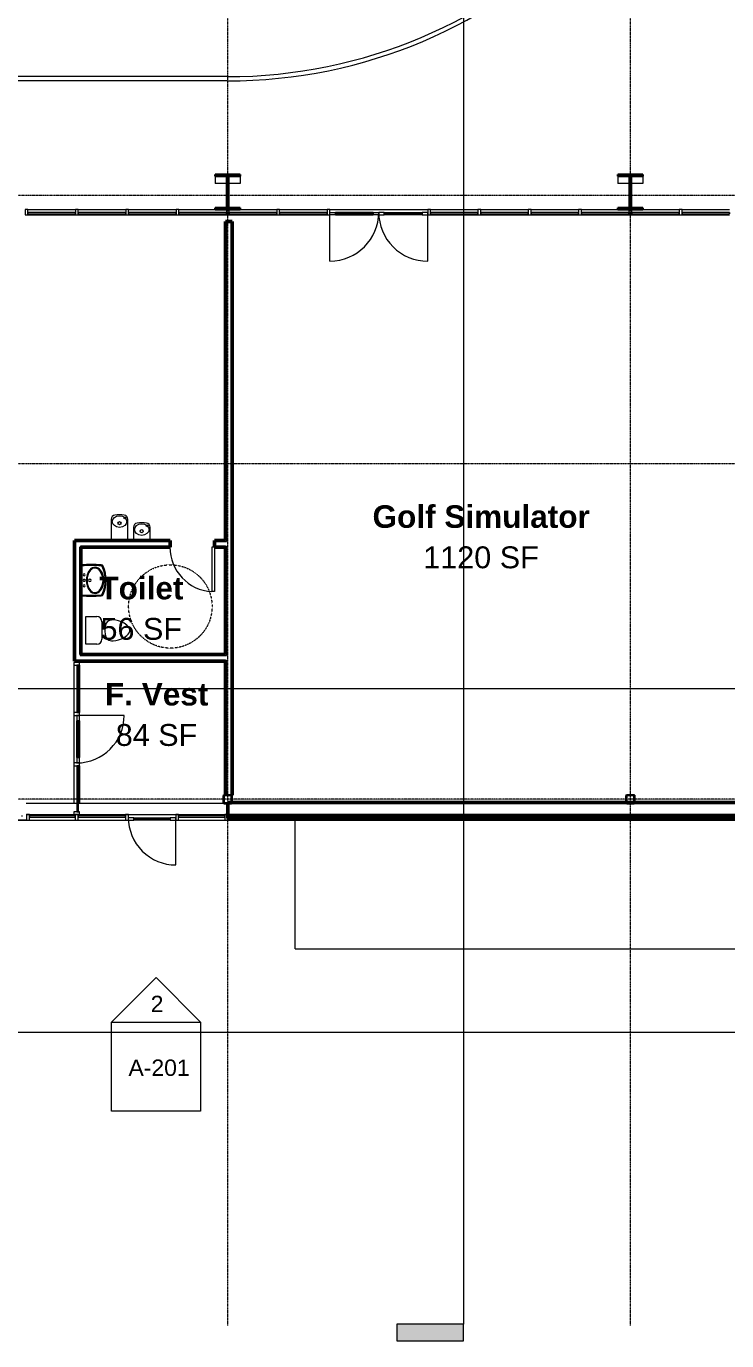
# Model space of a CAD drawing. Header units: inches. Extents: x 21806 to 26875, y -23174 to -20350.
# Drawn here: x 24099 to 24603, y -23174 to -22228 of the extents above; entities that cross this region are included whole.
import ezdxf

# ---------------------------------------------------------------- set-up
doc = ezdxf.new("R2010")
doc.units = ezdxf.units.IN
doc.header["$MEASUREMENT"] = 0
doc.linetypes.add('Grid Line 1_2_', pattern=[0.875, 0.5, -0.125, 0.125, -0.125])
doc.linetypes.add('Hidden 1_8_', pattern=[0.1875, 0.125, -0.0625])
for name, color, linetype, lineweight in [('A-DETL-HDLN', 90, 'Hidden 1_8_', 9), ('A-DOOR', 31, 'Continuous', 13), ('A-FLOR-HRAL', 11, 'Continuous', 9), ('A-GLAZ-CURT', 52, 'Continuous', 9), ('A-GLAZ-CWMG', 51, 'Continuous', 9), ('A-WALL', 113, 'Continuous', 13), ('A-WALL-PATT', 111, 'Continuous', 50), ('C-BLDG-PADS', 91, 'Continuous', 9), ('C-TOPO', 7, 'Continuous', 9), ('Conc', 7, 'Continuous', 9), ('G-ANNO-SYMB', 111, 'Continuous', 9), ('I-WALL', 2, 'Continuous', 13), ('L-SITE-WALL', 31, 'Continuous', 13), ('M-AREA-IDEN', 171, 'Continuous', 9), ('P-SANR-FIXT', 6, 'Continuous', 9), ('S-BEAM', 12, 'Continuous', 9), ('S-COLS', 52, 'Continuous', 9), ('S-GRID', 1, 'Continuous', 9)]:
    doc.layers.add(name, color=color, linetype=linetype, lineweight=lineweight)
doc.styles.add('Arial', font='arial.ttf', dxfattribs={"height": 11.802395})
doc.styles.add('Arial_2', font='arial.ttf', dxfattribs={"height": 15.736527})
doc.styles.add('Arial_B_1', font='arialbd.ttf', dxfattribs={"height": 16.236099})
pattern_1 = [(45, (0, 0), (-12.671354, 12.671354), []), (45, (0, 19.2), (-12.671354, 12.671354), [])]
pattern_2 = [(0, (0, 0), (40.96, 10.24), [1.69, -29.03, 1.69, -29.03, -163.84]), (0, (0, 0), (40.96, 10.24), [-61.44, 1.69, -59.75, 1.69, -29.03, -71.68]), (0, (0, 0), (40.96, 10.24), [-153.6, 1.69, -18.79, 1.69, -49.51]), (120, (15.36, 5.12), (-29.3481, 30.3524005), [1.69, -29.03, 1.69, -29.03, -163.84]), (120, (15.36, 5.12), (-29.3481, 30.3524005), [-61.44, 1.69, -59.75, 1.69, -29.03, -71.68]), (120, (15.36, 5.12), (-29.3481, 30.3524005), [-153.6, 1.69, -18.79, 1.69, -49.51]), (240, (20.48, 25.6), (-11.6119, -40.5924005), [1.69, -29.03, 1.69, -29.03, -163.84]), (240, (20.48, 25.6), (-11.6119, -40.5924005), [-61.44, 1.69, -59.75, 1.69, -29.03, -71.68]), (240, (20.48, 25.6), (-11.6119, -40.5924005), [-153.6, 1.69, -18.79, 1.69, -49.51])]
pattern_3 = [(0, (0, 0), (0, 16), []), (90, (0, 0), (-16, 1e-15), [])]

# ---------------------------------------------------------------- blocks, each defined once
blk = doc.blocks.new('HSS-Hollow Structural Section-Column - HSS6X6X1_4-V4-First Floor Plan')
at = {"layer": 'S-COLS', "lineweight": 30}
for p, q in [((-3, 2.534), (-3, -2.534)), ((-2.767, -2.534), (-2.767, 2.534)), ((2.534, 3), (-2.534, 3)), ((-2.534, 2.767), (2.534, 2.767)), ((2.767, 2.534), (2.767, -2.534)), ((3, -2.534), (3, 2.534)), ((2.534, -2.767), (-2.534, -2.767)), ((-2.534, -3), (2.534, -3))]:
    blk.add_line(p, q, dxfattribs=at)
for centre, radius, start, end in [((-2.534, 2.534), 0.466, 90, 180), ((-2.534, 2.534), 0.233, 90, 180), ((2.534, 2.534), 0.466, 360, 90), ((2.534, 2.534), 0.233, 0, 90), ((-2.534, -2.534), 0.466, 180, 270), ((-2.534, -2.534), 0.233, 180, 270), ((2.534, -2.534), 0.233, 270, 360), ((2.534, -2.534), 0.466, 270, 360)]:
    blk.add_arc(centre, radius, start, end, dxfattribs=at)
blk = doc.blocks.new('Girt_C - 8_D-948186-First Floor Plan')
at = {"layer": 'S-BEAM'}
for p, q in [((24135.45, -22787.3), (24099.02, -22787.3)), ((24136.45, -22787.3), (24135.45, -22787.3)), ((24241.36, -22787.3), (24136.45, -22787.3)), ((24099.02, -22795.3), (24133.2, -22795.3)), ((24137.2, -22795.3), (24244.02, -22795.3))]:
    blk.add_line(p, q, dxfattribs=at)
blk = doc.blocks.new('System Panel - Glazed-809284-First Floor Plan')
at = {"layer": 'A-GLAZ-CURT', "lineweight": 13}
for p, q in [((17.09375, 1.25), (-17.09375, 1.25)), ((-17.09375, 1.25), (-17.09375, 0.25)), ((-17.09375, 0.25), (17.09375, 0.25)), ((17.09375, 0.25), (17.09375, 1.25))]:
    blk.add_line(p, q, dxfattribs=at)
at = {"layer": 'A-GLAZ-CURT'}
for p, q in [((-17.09375, 0.25), (-17.09375, 1.25)), ((17.09375, 1.25), (-17.09375, 1.25)), ((-17.09375, 0.25), (17.09375, 0.25)), ((17.09375, 1.25), (17.09375, 0.25))]:
    blk.add_line(p, q, dxfattribs=at)
blk = doc.blocks.new('Door_Single_Storefront - one-809285-First Floor Plan')
at = {"layer": 'A-DOOR'}
for p, q in [((-17.59375, 35.1875), (-17.59375, 0)), ((-13.59375, 2), (-17.59375, 2)), ((-17.59375, 0.25), (-13.59375, 0.25)), ((-13.59375, 0.25), (-13.59375, 2)), ((-13.59375, 2), (13.59375, 2)), ((13.59375, 1.5), (-13.59375, 1.5)), ((-13.59375, 1.5), (-13.59375, 0.75)), ((-13.59375, 0.75), (13.59375, 0.75)), ((13.59375, 0.25), (-13.59375, 0.25)), ((17.59375, 2), (13.59375, 2)), ((13.59375, 2), (13.59375, 0.25)), ((13.59375, 0.75), (13.59375, 1.5)), ((13.59375, 0.25), (17.59375, 0.25)), ((17.59375, 0.25), (17.59375, 2))]:
    blk.add_line(p, q, dxfattribs=at)
blk.add_arc((-17.59375, 0), 35.1875, 360, 90, dxfattribs=at)
blk = doc.blocks.new('Door_Single_Storefront - one-809286-First Floor Plan')
at = {"layer": 'A-DOOR'}
for p, q in [((-17.59375, -35.1875), (-17.59375, 0)), ((-17.59375, -0.25), (-13.59375, -0.25)), ((-13.59375, -2), (-17.59375, -2)), ((-13.59375, -0.25), (-13.59375, -2)), ((13.59375, -0.25), (-13.59375, -0.25)), ((-13.59375, -1.5), (-13.59375, -0.75)), ((-13.59375, -0.75), (13.59375, -0.75)), ((13.59375, -1.5), (-13.59375, -1.5)), ((-13.59375, -2), (13.59375, -2)), ((13.59375, -2), (13.59375, -0.25)), ((13.59375, -0.25), (17.59375, -0.25)), ((13.59375, -0.75), (13.59375, -1.5)), ((17.59375, -2), (13.59375, -2)), ((17.59375, -0.25), (17.59375, -2))]:
    blk.add_line(p, q, dxfattribs=at)
blk.add_arc((-17.59375, 0), 35.1875, 270, 0, dxfattribs=at)
blk = doc.blocks.new('Rectangular Mullion - Rectangular Mullion 1-769167-First Floor Plan')
at = {"layer": 'A-GLAZ-CWMG'}
for p, q in [((24498.2, -22360.05), (24524.39, -22360.05)), ((24498.2, -22364.05), (24532.39, -22364.05))]:
    blk.add_line(p, q, dxfattribs=at)
blk = doc.blocks.new('Rectangular Mullion - Rectangular Mullion 1-V16-First Floor Plan')
at = {"layer": 'A-GLAZ-CWMG'}
for p, q in [((24462.02, -22360.05), (24496.2, -22360.05)), ((24462.02, -22364.05), (24496.2, -22364.05))]:
    blk.add_line(p, q, dxfattribs=at)
blk = doc.blocks.new('Rectangular Mullion - Rectangular Mullion 1-769168-First Floor Plan')
at = {"layer": 'A-GLAZ-CWMG'}
blk.add_line((24352.45, -22360.05), (24387.64, -22360.05), dxfattribs=at)
blk = doc.blocks.new('Rectangular Mullion - Rectangular Mullion 1-769169-First Floor Plan')
at = {"layer": 'A-GLAZ-CWMG'}
blk.add_line((24317.27, -22360.05), (24352.45, -22360.05), dxfattribs=at)
blk = doc.blocks.new('Rectangular Mullion - Rectangular Mullion 1-V17-First Floor Plan')
at = {"layer": 'A-GLAZ-CWMG'}
for p, q in [((24252.89, -22360.05), (24279.08, -22360.05)), ((24244.89, -22364.05), (24279.08, -22364.05))]:
    blk.add_line(p, q, dxfattribs=at)
blk = doc.blocks.new('Rectangular Mullion - Rectangular Mullion 1-809282-First Floor Plan')
at = {"layer": 'A-GLAZ-CWMG', "lineweight": 20}
for p, q in [((-1, 2), (1, 2)), ((-1, -2), (-1, 2)), ((1, 2), (1, -2)), ((1, -2), (-1, -2))]:
    blk.add_line(p, q, dxfattribs=at)
blk = doc.blocks.new('Single-Flush - 32_ x 84_-460923-First Floor Plan')
at = {"layer": 'A-DOOR', "lineweight": 20}
for p, q in [((14, -2.37), (14, -34.38)), ((16, -2.37), (14, -2.37)), ((16, -2.37), (16, -34.38)), ((16, -34.38), (14, -34.38))]:
    blk.add_line(p, q, dxfattribs=at)
at = {"layer": 'A-DOOR', "lineweight": 9}
blk.add_arc((16, -2.37), 32.07, 180, 266.42413, dxfattribs=at)
blk = doc.blocks.new('Toilet-Domestic-3D - Toilet-Domestic-3D-461878-First Floor Plan')
at = {"layer": 'P-SANR-FIXT'}
for p, q in [((-9.98, 19.48), (9.98, 19.48)), ((-9.98, 11.75), (-9.98, 19.48)), ((9.98, 19.48), (9.98, 11.75)), ((-7.41, 1), (-7.5, 0)), ((-7.5, 0), (-7.33, -1.99)), ((-7.24, 2), (-7.41, 1)), ((-6.97, 3), (-7.24, 2)), ((-6.4, 4), (-6.97, 3)), ((-5.21, 5), (-6.4, 4)), ((6.25, 8.02), (-6.25, 8.02)), ((-4.86, 8.02), (-5.21, 5)), ((-3.84, 5.5), (-5.21, 5)), ((-1, 6), (-3.84, 5.5)), ((1, 6), (-1, 6)), ((3.84, 5.5), (1, 6)), ((5.21, 5), (3.84, 5.5)), ((4.86, 8.02), (5.21, 5)), ((6.4, 4), (5.21, 5)), ((6.97, 3), (6.4, 4)), ((7.24, 2), (6.97, 3)), ((7.41, 1), (7.24, 2)), ((7.33, -1.99), (7.5, 0)), ((7.5, 0), (7.41, 1)), ((-7.33, -1.99), (-6.79, -4)), ((-6.79, -4), (-6.06, -6)), ((-6.06, -6), (-5.13, -8)), ((-5.13, -8), (-3.74, -10)), ((3.74, -10), (5.13, -8)), ((5.13, -8), (6.06, -6)), ((6.06, -6), (6.79, -4)), ((6.79, -4), (7.33, -1.99)), ((-3.74, -10), (-2.74, -11)), ((-2.74, -11), (-1.87, -11.5)), ((-1.87, -11.5), (-0.5, -12)), ((-0.5, -12), (0.5, -12)), ((0.5, -12), (1.87, -11.5)), ((1.87, -11.5), (2.74, -11)), ((2.74, -11), (3.74, -10))]:
    blk.add_line(p, q, dxfattribs=at)
for centre, start, end in [((-6.25, 11.75), 180, 270), ((6.25, 11.75), 270, 360)]:
    blk.add_arc(centre, 3.73, start, end, dxfattribs=at)
blk = doc.blocks.new('Sink-Bathroom-Kohler-Pinoir-2035-8 - Vitreous_China-0-White-465379-First Floor Plan')
at = {"layer": 'P-SANR-FIXT'}
for p, q in [((24138.82, -22615.75), (24138.33, -22615.75)), ((24138.33, -22616), (24138.83, -22616)), ((24138.85, -22616.41), (24138.33, -22616.41)), ((24138.68, -22626.87), (24138.66, -22616.41)), ((24138.85, -22616.42), (24138.85, -22626.87)), ((24138.66, -22637.32), (24138.68, -22626.87)), ((24138.85, -22626.87), (24138.85, -22637.31)), ((24138.33, -22637.32), (24138.85, -22637.32)), ((24138.83, -22637.73), (24138.33, -22637.73)), ((24138.33, -22637.98), (24138.82, -22637.98))]:
    blk.add_line(p, q, dxfattribs=at)
for centre, radius, start, end in [((24145.86, -22722.1), 106.58, 86.21998, 93.7835), ((24145.86, -22722.1), 106.33, 86.21461, 93.78805), ((24145.86, -22722.1), 105.91, 86.20455, 93.79545), ((24148.38, -22622.36), 4.9, 33.55144, 140.63664), ((24148.38, -22622.36), 4.26, 33.35585, 140.42253), ((24152.9, -22617.28), 0.862, 23.66977, 91.92173), ((24152.9, -22617.28), 1.53, 23.66977, 90.49426), ((24152.9, -22617.28), 1.28, 23.66977, 90.90352), ((24131.03, -22626.86), 24.74, 336.33023, 23.66977), ((24131.03, -22626.86), 25.15, 336.32735, 23.66977), ((24131.03, -22626.86), 25.41, 336.32584, 23.66977), ((24140.64, -22622.87), 0.69, 90, 270), ((24140.64, -22626.87), 0.69, 90, 270), ((24140.64, -22622.87), 0.69, 270, 90), ((24140.64, -22626.87), 0.69, 270, 90), ((24154.91, -22626.87), 12.82, 143.57252, 216.42748), ((24154.91, -22626.87), 12.18, 143.65076, 216.34924), ((24144.7, -22626.87), 0.934, 90, 270), ((24144.7, -22626.87), 0.934, 270, 90), ((24142.62, -22626.87), 11.57, 323.69309, 36.30691), ((24142.62, -22626.87), 12.2, 323.76827, 36.23173), ((24140.65, -22630.86), 0.692, 90, 270), ((24140.65, -22630.86), 0.692, 270, 90), ((24148.38, -22631.37), 4.9, 219.36336, 326.44856), ((24148.38, -22631.37), 4.26, 219.57747, 326.64415), ((24152.89, -22636.44), 0.875, 268.70728, 335.94466), ((24152.89, -22636.44), 1.29, 269.60353, 336.01235), ((24152.89, -22636.44), 1.54, 269.96548, 336.03955), ((24145.86, -22531.64), 106.58, 266.2165, 273.78169), ((24145.86, -22531.64), 106.33, 266.21195, 273.78649), ((24145.86, -22531.64), 105.91, 266.20455, 273.79545)]:
    blk.add_arc(centre, radius, start, end, dxfattribs=at)
blk = doc.blocks.new('Drinking_Fountain-Haws_Corporation-Wall_Mounted_1119 - 1119-477162-First Floor Plan')
at = {"layer": 'P-SANR-FIXT'}
for p, q in [((13.07, 19.5), (13.07, 4.7)), ((25.07, 4.7), (25.07, 19.5)), ((29.07, 13.75), (29.07, 4.7)), ((41.07, 4.7), (41.07, 13.75)), ((43.07, 4.7), (11.07, 4.7)), ((11.07, 4.7), (11.07, 4.2)), ((43.07, 4.2), (43.07, 4.7))]:
    blk.add_line(p, q, dxfattribs=at)
for centre, radius in [((22.94, 20.55), 0.625), ((19.07, 16.69), 1.13), ((35.07, 10.94), 1.13), ((38.94, 14.82), 0.625)]:
    blk.add_circle(centre, radius, dxfattribs=at)
for centre, radius, start, end in [((16.07, 19.5), 3, 97.57756, 180), ((19.07, -3.05), 25.75, 82.42244, 97.57756), ((22.07, 19.5), 3, 360, 82.42244), ((32.07, 13.75), 3, 97.57756, 180), ((35.07, -8.8), 25.75, 82.42244, 97.57756), ((38.07, 13.75), 3, 360, 82.42244)]:
    blk.add_arc(centre, radius, start, end, dxfattribs=at)
for centre, ratio in [((19.07, 17.82), 0.786373), ((35.07, 12.07), 0.786365)]:
    blk.add_ellipse(centre, major_axis=(-5.25, 0), ratio=ratio, dxfattribs=at)
blk = doc.blocks.new('HSS-Hollow Structural Section-Column - HSS6X6X1_4-V23-First Floor Plan')
at = {"layer": 'S-COLS'}
h = blk.add_hatch(dxfattribs=at)
h.set_pattern_fill('FP_15', color=256, style=0, pattern_type=2)
h.set_pattern_definition([(225, (24533.39, -22784.303), (12.6713535, -12.6713535), []), (225, (24533.39, -22803.503), (12.6713535, -12.6713535), [])])
h.paths.add_polyline_path([(2.53, 3), (-2.53, 3), (-2.86, 2.86), (-3, 2.53), (-3, -2.53), (-2.86, -2.86), (-2.53, -3), (2.53, -3), (2.86, -2.86), (3, -2.53), (3, 2.53), (2.86, 2.86)], flags=0)
h.paths.add_polyline_path([(-2.53, 2.77), (2.53, 2.77), (2.7, 2.7), (2.77, 2.53), (2.77, -2.53), (2.7, -2.7), (2.53, -2.77), (-2.53, -2.77), (-2.7, -2.7), (-2.77, -2.53), (-2.77, 2.53), (-2.7, 2.7)], flags=0)
at = {"layer": 'S-COLS', "lineweight": 30}
for p, q in [((-3, 2.53), (-3, -2.53)), ((-2.77, -2.53), (-2.77, 2.53)), ((2.53, 3), (-2.53, 3)), ((-2.53, 2.77), (2.53, 2.77)), ((2.77, 2.53), (2.77, -2.53)), ((3, -2.53), (3, 2.53)), ((2.53, -2.77), (-2.53, -2.77)), ((-2.53, -3), (2.53, -3))]:
    blk.add_line(p, q, dxfattribs=at)
for centre, radius, start, end in [((-2.53, 2.53), 0.466, 90, 180), ((-2.53, 2.53), 0.233, 90, 180), ((2.53, 2.53), 0.466, 360, 90), ((2.53, 2.53), 0.233, 0, 90), ((-2.53, -2.53), 0.466, 180, 270), ((-2.53, -2.53), 0.233, 180, 270), ((2.53, -2.53), 0.233, 270, 360), ((2.53, -2.53), 0.466, 270, 360)]:
    blk.add_arc(centre, radius, start, end, dxfattribs=at)
blk = doc.blocks.new('System Panel - Glazed-827441-First Floor Plan')
at = {"layer": 'A-GLAZ-CURT', "lineweight": 13}
for p, q in [((16.59375, -0.25), (-16.59375, -0.25)), ((-16.59375, -0.25), (-16.59375, -1.25)), ((-16.59375, -1.25), (16.59375, -1.25)), ((16.59375, -1.25), (16.59375, -0.25))]:
    blk.add_line(p, q, dxfattribs=at)
at = {"layer": 'A-GLAZ-CURT'}
for p, q in [((-16.59375, -1.25), (-16.59375, -0.25)), ((16.59375, -0.25), (-16.59375, -0.25)), ((-16.59375, -1.25), (16.59375, -1.25)), ((16.59375, -0.25), (16.59375, -1.25))]:
    blk.add_line(p, q, dxfattribs=at)
blk = doc.blocks.new('Door_Single_Storefront - one-827442-First Floor Plan')
at = {"layer": 'A-DOOR'}
for p, q in [((-17.09375, 34.1875), (-17.09375, 0)), ((-13.09375, 2), (-17.09375, 2)), ((-17.09375, 0.25), (-13.09375, 0.25)), ((-13.09375, 0.25), (-13.09375, 2)), ((-13.09375, 2), (13.09375, 2)), ((13.09375, 1.5), (-13.09375, 1.5)), ((-13.09375, 1.5), (-13.09375, 0.75)), ((-13.09375, 0.75), (13.09375, 0.75)), ((13.09375, 0.25), (-13.09375, 0.25)), ((17.09375, 2), (13.09375, 2)), ((13.09375, 2), (13.09375, 0.25)), ((13.09375, 0.75), (13.09375, 1.5)), ((13.09375, 0.25), (17.09375, 0.25))]:
    blk.add_line(p, q, dxfattribs=at)
blk.add_arc((-17.09375, 0), 34.1875, 360, 90, dxfattribs=at)
blk = doc.blocks.new('System Panel - Glazed-827433-First Floor Plan')
at = {"layer": 'A-GLAZ-CURT', "lineweight": 13}
for p, q in [((17.09375, -0.25), (-17.09375, -0.25)), ((-17.09375, -0.25), (-17.09375, -1.25)), ((-17.09375, -1.25), (17.09375, -1.25)), ((17.09375, -1.25), (17.09375, -0.25))]:
    blk.add_line(p, q, dxfattribs=at)
at = {"layer": 'A-GLAZ-CURT'}
for p, q in [((-17.09375, -1.25), (-17.09375, -0.25)), ((17.09375, -0.25), (-17.09375, -0.25)), ((-17.09375, -1.25), (17.09375, -1.25)), ((17.09375, -0.25), (17.09375, -1.25))]:
    blk.add_line(p, q, dxfattribs=at)
blk = doc.blocks.new('System Panel - Glazed-827443-First Floor Plan')
at = {"layer": 'A-GLAZ-CURT', "lineweight": 13}
for p, q in [((16.46875, -0.25), (-16.46875, -0.25)), ((-16.46875, -0.25), (-16.46875, -1.25)), ((-16.46875, -1.25), (16.46875, -1.25)), ((16.46875, -1.25), (16.46875, -0.25))]:
    blk.add_line(p, q, dxfattribs=at)
at = {"layer": 'A-GLAZ-CURT'}
for p, q in [((-16.46875, -1.25), (-16.46875, -0.25)), ((16.46875, -0.25), (-16.46875, -0.25)), ((-16.46875, -1.25), (16.46875, -1.25)), ((16.46875, -0.25), (16.46875, -1.25))]:
    blk.add_line(p, q, dxfattribs=at)
blk = doc.blocks.new('Rectangular Mullion - Rectangular Mullion 1-769199-First Floor Plan')
at = {"layer": 'A-GLAZ-CWMG'}
for p, q in [((24208.58, -22795.43), (24241.77, -22795.43)), ((24208.58, -22799.43), (24241.77, -22799.43))]:
    blk.add_line(p, q, dxfattribs=at)
blk = doc.blocks.new('Rectangular Mullion - Rectangular Mullion 1-V24-First Floor Plan')
at = {"layer": 'A-GLAZ-CWMG'}
blk.add_line((24172.39, -22795.43), (24206.58, -22795.43), dxfattribs=at)
blk = doc.blocks.new('Rectangular Mullion - Rectangular Mullion 1-V25-First Floor Plan')
at = {"layer": 'A-GLAZ-CWMG'}
for p, q in [((24137.2, -22795.43), (24170.39, -22795.43)), ((24136.2, -22799.43), (24170.39, -22799.43))]:
    blk.add_line(p, q, dxfattribs=at)
blk = doc.blocks.new('Rectangular Mullion - Rectangular Mullion 1-772412-First Floor Plan')
at = {"layer": 'A-GLAZ-CWMG'}
for p, q in [((24101.27, -22795.43), (24133.2, -22795.43)), ((24101.27, -22799.43), (24134.2, -22799.43))]:
    blk.add_line(p, q, dxfattribs=at)
blk = doc.blocks.new('Rectangular Mullion - Rectangular Mullion 1-827436-First Floor Plan')
at = {"layer": 'A-GLAZ-CWMG', "lineweight": 20}
for p, q in [((-2, 2), (0, 2)), ((-2, -2), (-2, 2)), ((0, 2), (0, -2)), ((0, -2), (-2, -2))]:
    blk.add_line(p, q, dxfattribs=at)
blk = doc.blocks.new('Rectangular Mullion - Rectangular Mullion 1-827439-First Floor Plan')
at = {"layer": 'A-GLAZ-CWMG', "lineweight": 20}
for p, q in [((0, 2), (-2, 2)), ((-2, 2), (-2, -2)), ((0, -2), (0, 2)), ((-2, -2), (0, -2))]:
    blk.add_line(p, q, dxfattribs=at)
blk = doc.blocks.new('Rectangular Mullion - Rectangular Mullion 1-827430-First Floor Plan')
at = {"layer": 'A-GLAZ-CWMG', "lineweight": 20}
for p, q in [((-1, 2), (1, 2)), ((-1, -2), (-1, 2)), ((1, 2), (1, -2)), ((1, -2), (-1, -2))]:
    blk.add_line(p, q, dxfattribs=at)
blk = doc.blocks.new('System Panel - Glazed-777745-First Floor Plan')
at = {"layer": 'A-GLAZ-CURT', "lineweight": 13}
for p, q in [((16.59, -0.25), (-16.59, -0.25)), ((-16.59, -0.25), (-16.59, -1.25)), ((-16.59, -1.25), (16.59, -1.25)), ((16.59, -1.25), (16.59, -0.25))]:
    blk.add_line(p, q, dxfattribs=at)
at = {"layer": 'A-GLAZ-CURT'}
for p, q in [((16.59, -0.25), (-10.47, -0.25)), ((-10.47, -1.25), (16.59, -1.25)), ((16.59, -0.25), (16.59, -1.25))]:
    blk.add_line(p, q, dxfattribs=at)
blk = doc.blocks.new('Door_Single_Storefront - one-777982-First Floor Plan')
at = {"layer": 'A-DOOR'}
for p, q in [((-17.09375, 34.1875), (-17.09375, 0)), ((-13.09375, 2), (-17.09375, 2)), ((-17.09375, 0.25), (-13.09375, 0.25)), ((-13.09375, 0.25), (-13.09375, 2)), ((-13.09375, 2), (13.09375, 2)), ((13.09375, 1.5), (-13.09375, 1.5)), ((-13.09375, 1.5), (-13.09375, 0.75)), ((-13.09375, 0.75), (13.09375, 0.75)), ((13.09375, 0.25), (-13.09375, 0.25)), ((17.09375, 2), (13.09375, 2)), ((13.09375, 2), (13.09375, 0.25)), ((13.09375, 0.75), (13.09375, 1.5)), ((13.09375, 0.25), (17.09375, 0.25))]:
    blk.add_line(p, q, dxfattribs=at)
blk.add_arc((-17.09375, 0), 34.1875, 360, 90, dxfattribs=at)
blk = doc.blocks.new('System Panel - Glazed-774301-First Floor Plan')
at = {"layer": 'A-GLAZ-CURT', "lineweight": 13}
for p, q in [((17.09375, -0.25), (-17.09375, -0.25)), ((-17.09375, -0.25), (-17.09375, -1.25)), ((-17.09375, -1.25), (17.09375, -1.25)), ((17.09375, -1.25), (17.09375, -0.25))]:
    blk.add_line(p, q, dxfattribs=at)
at = {"layer": 'A-GLAZ-CURT'}
for p, q in [((-17.09375, -1.25), (-17.09375, -0.25)), ((17.09375, -0.25), (-17.09375, -0.25)), ((-17.09375, -1.25), (17.09375, -1.25)), ((17.09375, -0.25), (17.09375, -1.25))]:
    blk.add_line(p, q, dxfattribs=at)
blk = doc.blocks.new('Rectangular Mullion - Rectangular Mullion 1-V26-First Floor Plan')
at = {"layer": 'A-GLAZ-CWMG'}
for p, q in [((24133.2, -22760.24), (24133.2, -22787.3)), ((24137.2, -22760.24), (24137.2, -22787.3))]:
    blk.add_line(p, q, dxfattribs=at)
blk = doc.blocks.new('Rectangular Mullion - Rectangular Mullion 1-V27-First Floor Plan')
at = {"layer": 'A-GLAZ-CWMG'}
blk.add_line((24133.2, -22724.09), (24133.2, -22758.24), dxfattribs=at)
blk = doc.blocks.new('Rectangular Mullion - Rectangular Mullion 1-769200-First Floor Plan')
at = {"layer": 'A-GLAZ-CWMG'}
for p, q in [((22387.27, -22795.43), (22421.45, -22795.43)), ((22387.27, -22799.43), (22421.45, -22799.43))]:
    blk.add_line(p, q, dxfattribs=at)
blk = doc.blocks.new('Rectangular Mullion - Rectangular Mullion 1-777747-First Floor Plan')
at = {"layer": 'A-GLAZ-CWMG', "lineweight": 20}
for p, q in [((-2, 2), (0, 2)), ((-2, -2), (-2, 2)), ((0, 2), (0, -2)), ((0, -2), (-2, -2))]:
    blk.add_line(p, q, dxfattribs=at)
blk = doc.blocks.new('Rectangular Mullion - Rectangular Mullion 1-777748-First Floor Plan')
at = {"layer": 'A-GLAZ-CWMG', "lineweight": 20}
for p, q in [((0, 2), (-2, 2)), ((-2, 2), (-2, -2)), ((0, -2), (0, 2)), ((-2, -2), (0, -2))]:
    blk.add_line(p, q, dxfattribs=at)
blk = doc.blocks.new('Rectangular Mullion - Rectangular Mullion 1-477611-First Floor Plan')
at = {"layer": 'A-GLAZ-CWMG', "lineweight": 20}
for p, q in [((-1, 2), (1, 2)), ((-1, -2), (-1, 2)), ((1, 2), (1, -2)), ((1, -2), (-1, -2))]:
    blk.add_line(p, q, dxfattribs=at)
blk = doc.blocks.new('Top Rail Type - Top Rail_Internal_-939601-First Floor Plan')
at = {"layer": 'A-FLOR-HRAL'}
for p, q in [((24243.39, -22264.53), (23233.26, -22264.53)), ((24243.39, -22267.58), (23233.26, -22267.58))]:
    blk.add_line(p, q, dxfattribs=at)
for radius in [358.48, 361.52]:
    blk.add_arc((24243.39, -21906.05), radius, 270, 0, dxfattribs=at)
blk = doc.blocks.new('Elevation - Detail Number-93309-First Floor Plan')
at = {"layer": 'G-ANNO-SYMB'}
for p, q in [((-0.25, -0.25), (-0.25, 0.25)), ((-0.25, 0.25), (0.25, 0.25)), ((0.25, 0.25), (0.25, -0.25)), ((0.25, -0.25), (-0.25, -0.25))]:
    blk.add_line(p, q, dxfattribs=at)
blk = doc.blocks.new('Elevation - Detail Number-93036-First Floor Plan')
at = {"layer": 'G-ANNO-SYMB'}
for p, q in [((0, 0.25), (-0.25, 0)), ((0.25, 0), (0, 0.25)), ((-0.25, 0), (0.25, 0))]:
    blk.add_line(p, q, dxfattribs=at)
blk = doc.blocks.new('Section - 3_32_ x 3_8_-18514-First Floor Plan')
at = {"layer": 'G-ANNO-SYMB'}
blk.add_hatch(color=256, dxfattribs=at).paths.add_polyline_path([(0, 0.375), (0, 0), (-0.09375, 0), (-0.09375, 0.375)], flags=0)
for p, q in [((0, 0.375), (-0.09375, 0.375)), ((-0.09375, 0.375), (-0.09375, 0)), ((0, 0), (0, 0.375)), ((-0.09375, 0), (0, 0))]:
    blk.add_line(p, q, dxfattribs=at)

msp = doc.modelspace()

# ---------------------------------------------------------------- hatches: boundary and pattern name
at = {"layer": 'A-WALL-PATT', "lineweight": 9}
h = msp.add_hatch(dxfattribs=at)
h.set_pattern_fill('FP_10', color=256, style=0, pattern_type=2)
h.set_pattern_definition(pattern_2)
h.paths.add_polyline_path([(24242.89, -22781.3), (24242.89, -22684.37), (24242.27, -22684.37), (24242.27, -22781.3)], flags=0)
h.paths.add_polyline_path([(24242.89, -22680.87), (24242.89, -22602.37), (24242.27, -22602.37), (24242.27, -22680.87)], flags=0)
h.paths.add_polyline_path([(24242.89, -22598.87), (24242.89, -22368.68), (24242.27, -22368.68), (24242.27, -22598.87)], flags=0)
h = msp.add_hatch(dxfattribs=at)
h.set_pattern_fill('FP_10', color=256, style=0, pattern_type=2)
h.set_pattern_definition(pattern_2)
h.paths.add_polyline_path([(24246.75, -22781.3), (24247.02, -22781.28), (24247.02, -22368.68), (24246.39, -22368.68), (24246.42, -22781.3), (24246.59, -22781.3)], flags=0)
h = msp.add_hatch(dxfattribs=at)
h.set_pattern_fill('FP_10', color=256, style=0, pattern_type=2)
h.set_pattern_definition(pattern_2)
h.paths.add_polyline_path([(24202.39, -22598.87), (24202.39, -22598.24), (24134.2, -22598.24), (24134.2, -22598.87), (24152.1, -22598.87)], flags=0)
h.paths.add_polyline_path([(24242.27, -22598.87), (24242.27, -22598.24), (24234.39, -22598.24), (24234.39, -22598.87)], flags=0)
h = msp.add_hatch(dxfattribs=at)
h.set_pattern_fill('FP_10', color=256, style=0, pattern_type=2)
h.set_pattern_definition(pattern_2)
h.paths.add_polyline_path([(24234.39, -22602.99), (24242.27, -22602.99), (24242.27, -22602.37), (24234.39, -22602.37)], flags=0)
h.paths.add_polyline_path([(24202.39, -22602.99), (24202.39, -22602.37), (24138.33, -22602.37), (24138.33, -22602.99), (24152.1, -22602.99)], flags=0)
h = msp.add_hatch(dxfattribs=at)
h.set_pattern_fill('FP_10', color=256, style=0, pattern_type=2)
h.set_pattern_definition(pattern_2)
h.paths.add_polyline_path([(24242.27, -22684.99), (24242.27, -22684.37), (24133.58, -22684.37), (24133.58, -22684.99), (24221.22, -22684.99)], flags=0)
h = msp.add_hatch(dxfattribs=at)
h.set_pattern_fill('FP_10', color=256, style=0, pattern_type=2)
h.set_pattern_definition(pattern_2)
h.paths.add_polyline_path([(24242.27, -22680.87), (24242.27, -22680.24), (24137.7, -22680.24), (24137.7, -22680.87), (24221.22, -22680.87)], flags=0)
h = msp.add_hatch(dxfattribs=at)
h.set_pattern_fill('FP_12', color=256, style=0, pattern_type=2)
h.set_pattern_definition(pattern_3)
h.paths.add_polyline_path([(23616.77, -22796.8), (24099.02, -22796.8), (24099.02, -22796.05), (23616.77, -22796.05)], flags=0)
h = msp.add_hatch(dxfattribs=at)
h.set_pattern_fill('FP_12', color=256, style=0, pattern_type=2)
h.set_pattern_definition(pattern_3)
h.paths.add_polyline_path([(24244.02, -22796.8), (25078.02, -22796.8), (25078.02, -22796.05), (24244.02, -22796.05)], flags=0)
at = {"layer": 'S-COLS'}
h = msp.add_hatch(dxfattribs=at)
h.set_pattern_fill('FP_1', color=256, style=0, pattern_type=2)
h.set_pattern_definition(pattern_1)
h.paths.add_polyline_path([(24252.89, -22336.05), (24252.89, -22334.8), (24234.89, -22334.8), (24234.89, -22336.05)], flags=0)
h = msp.add_hatch(dxfattribs=at)
h.set_pattern_fill('FP_1', color=256, style=0, pattern_type=2)
h.set_pattern_definition(pattern_1)
h.paths.add_polyline_path([(24244.52, -22358.8), (24244.52, -22336.05), (24243.27, -22336.05), (24243.27, -22358.8)], flags=0)
h = msp.add_hatch(dxfattribs=at)
h.set_pattern_fill('FP_1', color=256, style=0, pattern_type=2)
h.set_pattern_definition(pattern_1)
h.paths.add_polyline_path([(24542.39, -22336.05), (24542.39, -22334.8), (24524.39, -22334.8), (24524.39, -22336.05)], flags=0)
h = msp.add_hatch(dxfattribs=at)
h.set_pattern_fill('FP_1', color=256, style=0, pattern_type=2)
h.set_pattern_definition(pattern_1)
h.paths.add_polyline_path([(24534.02, -22358.8), (24534.02, -22336.05), (24532.77, -22336.05), (24532.77, -22358.8)], flags=0)
h = msp.add_hatch(dxfattribs=at)
h.set_pattern_fill('FP_1', color=256, style=0, pattern_type=2)
h.set_pattern_definition(pattern_1)
h.paths.add_polyline_path([(24252.89, -22360.05), (24252.89, -22358.8), (24234.89, -22358.8), (24234.89, -22360.05)], flags=0)
h = msp.add_hatch(dxfattribs=at)
h.set_pattern_fill('FP_1', color=256, style=0, pattern_type=2)
h.set_pattern_definition(pattern_1)
h.paths.add_polyline_path([(24542.39, -22360.05), (24542.39, -22358.8), (24524.39, -22358.8), (24524.39, -22360.05)], flags=0)

# ---------------------------------------------------------------- linework, layer by layer
at = {"layer": 'A-DETL-HDLN'}
msp.add_circle((24202.61, -22645.68), 30, dxfattribs=at)
at = {"layer": 'A-WALL'}
for p, q in [((24242.89, -22368.68), (24242.89, -22598.87)), ((24246.39, -22368.68), (24246.39, -22781.3)), ((24134.2, -22598.87), (24134.2, -22684.37)), ((24134.2, -22598.87), (24202.39, -22598.87)), ((24234.39, -22598.87), (24242.89, -22598.87)), ((24137.7, -22602.37), (24137.7, -22680.87)), ((24137.7, -22602.37), (24202.39, -22602.37)), ((24234.39, -22602.37), (24242.89, -22602.37)), ((24242.89, -22602.37), (24242.89, -22680.87)), ((24134.2, -22684.37), (24242.89, -22684.37)), ((24137.7, -22680.87), (24242.89, -22680.87)), ((24242.89, -22684.37), (24242.89, -22781.3)), ((24530.86, -22787.3), (24246.42, -22787.3)), ((24627.39, -22787.3), (24535.92, -22787.3)), ((25078.02, -22795.3), (24244.02, -22795.3)), ((25078.02, -22796.05), (24244.02, -22796.05)), ((25078.02, -22796.8), (24244.02, -22796.8)), ((25078.02, -22797.68), (24244.02, -22797.68))]:
    msp.add_line(p, q, dxfattribs=at)
at = {"layer": 'C-BLDG-PADS'}
for p, q in [((23615.52, -22799.3), (24099.27, -22799.3)), ((24243.77, -22799.3), (25078.02, -22799.3))]:
    msp.add_line(p, q, dxfattribs=at)
at = {"layer": 'C-TOPO'}
for p, q in [((24099.27, -22799.3), (23615.52, -22799.3)), ((25078.02, -22799.3), (24243.77, -22799.3))]:
    msp.add_line(p, q, dxfattribs=at)
at = {"layer": 'Conc'}
for p, q in [((24292.27, -22892.07), (24292.27, -22799.43)), ((24292.27, -22892.07), (25981.02, -22892.07)), ((26285.49, -22952.07), (21940.38, -22952.07))]:
    msp.add_line(p, q, dxfattribs=at)
at = {"layer": 'G-ANNO-SYMB'}
for p, q in [((24413.42, -20427.1), (24413.42, -23161.87)), ((26355.26, -22705.01), (21884.02, -22705.01))]:
    msp.add_line(p, q, dxfattribs=at)
at = {"layer": 'I-WALL', "lineweight": 50}
for p, q in [((24247.02, -22368.68), (24242.27, -22368.68)), ((24242.27, -22368.68), (24242.27, -22598.24)), ((24247.02, -22781.3), (24247.02, -22368.68)), ((24133.58, -22598.24), (24133.58, -22684.99)), ((24202.39, -22598.24), (24133.58, -22598.24)), ((24202.39, -22602.99), (24202.39, -22598.24)), ((24242.27, -22598.24), (24234.39, -22598.24)), ((24234.39, -22598.24), (24234.39, -22602.99)), ((24138.33, -22680.24), (24138.33, -22602.99)), ((24138.33, -22602.99), (24202.39, -22602.99)), ((24234.39, -22602.99), (24242.27, -22602.99)), ((24242.27, -22602.99), (24242.27, -22680.24)), ((24242.27, -22680.24), (24138.33, -22680.24)), ((24133.58, -22684.99), (24242.27, -22684.99)), ((24242.27, -22684.99), (24242.27, -22781.3)), ((24246.42, -22781.3), (24247.02, -22781.3))]:
    msp.add_line(p, q, dxfattribs=at)
at = {"layer": 'L-SITE-WALL', "lineweight": 50}
for p, q in [((24246.66, -22786.68), (24244.02, -22786.68)), ((24244.02, -22786.68), (24244.02, -22787.07)), ((24244.02, -22787.3), (24244.02, -22797.93)), ((24530.39, -22786.68), (24246.89, -22786.68)), ((24536.16, -22786.68), (24530.62, -22786.68)), ((24626.77, -22786.68), (24536.39, -22786.68)), ((24244.02, -22797.93), (25078.02, -22797.93))]:
    msp.add_line(p, q, dxfattribs=at)
at = {"layer": 'S-COLS', "lineweight": 30}
for p, q in [((24252.89, -22334.8), (24234.89, -22334.8)), ((24234.89, -22334.8), (24234.89, -22336.05)), ((24234.89, -22336.05), (24252.89, -22336.05)), ((24244.52, -22336.05), (24243.27, -22336.05)), ((24243.27, -22336.05), (24243.27, -22358.8)), ((24244.52, -22358.8), (24244.52, -22336.05)), ((24252.89, -22336.05), (24252.89, -22334.8)), ((24542.39, -22334.8), (24524.39, -22334.8)), ((24524.39, -22334.8), (24524.39, -22336.05)), ((24524.39, -22336.05), (24542.39, -22336.05)), ((24534.02, -22336.05), (24532.77, -22336.05)), ((24532.77, -22336.05), (24532.77, -22358.8)), ((24534.02, -22358.8), (24534.02, -22336.05)), ((24542.39, -22336.05), (24542.39, -22334.8)), ((24234.89, -22358.8), (24234.89, -22360.05)), ((24252.89, -22358.8), (24234.89, -22358.8)), ((24234.89, -22360.05), (24252.89, -22360.05)), ((24243.27, -22358.8), (24244.52, -22358.8)), ((24252.89, -22360.05), (24252.89, -22358.8)), ((24524.39, -22358.8), (24524.39, -22360.05)), ((24542.39, -22358.8), (24524.39, -22358.8)), ((24524.39, -22360.05), (24542.39, -22360.05)), ((24532.77, -22358.8), (24534.02, -22358.8)), ((24542.39, -22360.05), (24542.39, -22358.8))]:
    msp.add_line(p, q, dxfattribs=at)
at = {"layer": 'S-COLS'}
for p, q in [((24234.89, -22336.05), (24234.89, -22341.31)), ((24243.27, -22341.31), (24234.89, -22341.31)), ((24252.89, -22341.31), (24244.52, -22341.31)), ((24252.89, -22336.05), (24252.89, -22341.31)), ((24524.39, -22336.05), (24524.39, -22341.31)), ((24532.77, -22341.31), (24524.39, -22341.31)), ((24542.39, -22341.31), (24534.02, -22341.31)), ((24542.39, -22336.05), (24542.39, -22341.31))]:
    msp.add_line(p, q, dxfattribs=at)
at = {"layer": 'S-GRID', "linetype": 'Grid Line 1_2_'}
for p, q in [((24243.89, -23162.87), (24243.89, -20779.92)), ((24533.39, -23162.87), (24533.39, -20779.92)), ((26875.46, -22350.05), (22016.39, -22350.05)), ((26875.46, -22543.05), (22016.39, -22543.05)), ((26875.46, -22784.3), (22016.39, -22784.3))]:
    msp.add_line(p, q, dxfattribs=at)

# ---------------------------------------------------------------- block references
at = {"layer": 'A-DOOR'}
for name, p in [('Door_Single_Storefront - one-809286-First Floor Plan', (24334.86, -22362.05)), ('Single-Flush - 32_ x 84_-460923-First Floor Plan', (24218.39, -22600.62))]:
    msp.add_blockref(name, p, dxfattribs=at)
for name, p, rotation in [('Door_Single_Storefront - one-809285-First Floor Plan', (24370.05, -22362.05), 180), ('Door_Single_Storefront - one-777982-First Floor Plan', (24135.2, -22741.15), 270), ('Door_Single_Storefront - one-827442-First Floor Plan', (24189.48, -22797.43), 180)]:
    msp.add_blockref(name, p, dxfattribs=dict(at, rotation=rotation))
at = {"layer": 'A-FLOR-HRAL'}
msp.add_blockref('Top Rail Type - Top Rail_Internal_-939601-First Floor Plan', (0, 0), dxfattribs=at)
at = {"layer": 'A-GLAZ-CURT'}
for name, p, rotation in [('System Panel - Glazed-809284-First Floor Plan', (24117.23, -22362.05), 180), ('System Panel - Glazed-809284-First Floor Plan', (24153.42, -22362.05), 180), ('System Panel - Glazed-809284-First Floor Plan', (24189.61, -22362.05), 180), ('System Panel - Glazed-809284-First Floor Plan', (24225.8, -22362.05), 180), ('System Panel - Glazed-809284-First Floor Plan', (24261.98, -22362.05), 180), ('System Panel - Glazed-809284-First Floor Plan', (24298.17, -22362.05), 180), ('System Panel - Glazed-809284-First Floor Plan', (24406.73, -22362.05), 180), ('System Panel - Glazed-809284-First Floor Plan', (24442.92, -22362.05), 180), ('System Panel - Glazed-809284-First Floor Plan', (24479.11, -22362.05), 180), ('System Panel - Glazed-809284-First Floor Plan', (24515.3, -22362.05), 180), ('System Panel - Glazed-809284-First Floor Plan', (24551.48, -22362.05), 180), ('System Panel - Glazed-809284-First Floor Plan', (24587.67, -22362.05), 180), ('System Panel - Glazed-774301-First Floor Plan', (24135.2, -22704.96), 90), ('System Panel - Glazed-777745-First Floor Plan', (24135.2, -22776.83), 90), ('System Panel - Glazed-827443-First Floor Plan', (24117.73, -22797.43), 180), ('System Panel - Glazed-827433-First Floor Plan', (24153.3, -22797.43), 180), ('System Panel - Glazed-827441-First Floor Plan', (24225.17, -22797.43), 180)]:
    msp.add_blockref(name, p, dxfattribs=dict(at, rotation=rotation))
at = {"layer": 'A-GLAZ-CWMG', "extrusion": (0, 0, -1)}
for name, p in [('Rectangular Mullion - Rectangular Mullion 1-809282-First Floor Plan', (-24099.14, -22362.05)), ('Rectangular Mullion - Rectangular Mullion 1-809282-First Floor Plan', (-24135.33, -22362.05)), ('Rectangular Mullion - Rectangular Mullion 1-809282-First Floor Plan', (-24171.52, -22362.05)), ('Rectangular Mullion - Rectangular Mullion 1-809282-First Floor Plan', (-24207.7, -22362.05)), ('Rectangular Mullion - Rectangular Mullion 1-809282-First Floor Plan', (-24243.89, -22362.05)), ('Rectangular Mullion - Rectangular Mullion 1-809282-First Floor Plan', (-24280.08, -22362.05)), ('Rectangular Mullion - Rectangular Mullion 1-809282-First Floor Plan', (-24316.27, -22362.05)), ('Rectangular Mullion - Rectangular Mullion 1-809282-First Floor Plan', (-24388.64, -22362.05)), ('Rectangular Mullion - Rectangular Mullion 1-809282-First Floor Plan', (-24424.83, -22362.05)), ('Rectangular Mullion - Rectangular Mullion 1-809282-First Floor Plan', (-24461.02, -22362.05)), ('Rectangular Mullion - Rectangular Mullion 1-809282-First Floor Plan', (-24497.2, -22362.05)), ('Rectangular Mullion - Rectangular Mullion 1-809282-First Floor Plan', (-24533.39, -22362.05)), ('Rectangular Mullion - Rectangular Mullion 1-809282-First Floor Plan', (-24569.58, -22362.05)), ('Rectangular Mullion - Rectangular Mullion 1-827436-First Floor Plan', (-24099.27, -22797.43)), ('Rectangular Mullion - Rectangular Mullion 1-827430-First Floor Plan', (-24135.2, -22797.43)), ('Rectangular Mullion - Rectangular Mullion 1-827430-First Floor Plan', (-24171.39, -22797.43)), ('Rectangular Mullion - Rectangular Mullion 1-827430-First Floor Plan', (-24207.58, -22797.43))]:
    msp.add_blockref(name, p, dxfattribs=at)
at = {"layer": 'A-GLAZ-CWMG'}
for name, p in [('Rectangular Mullion - Rectangular Mullion 1-V16-First Floor Plan', (-361.87, 0)), ('Rectangular Mullion - Rectangular Mullion 1-V16-First Floor Plan', (-325.69, 0)), ('Rectangular Mullion - Rectangular Mullion 1-V16-First Floor Plan', (-289.5, 0)), ('Rectangular Mullion - Rectangular Mullion 1-769167-First Floor Plan', (-289.5, 0)), ('Rectangular Mullion - Rectangular Mullion 1-V17-First Floor Plan', (0, 0)), ('Rectangular Mullion - Rectangular Mullion 1-V16-First Floor Plan', (-180.94, 0)), ('Rectangular Mullion - Rectangular Mullion 1-769169-First Floor Plan', (0, 0)), ('Rectangular Mullion - Rectangular Mullion 1-769168-First Floor Plan', (0, 0)), ('Rectangular Mullion - Rectangular Mullion 1-V16-First Floor Plan', (-72.37, 0)), ('Rectangular Mullion - Rectangular Mullion 1-V16-First Floor Plan', (-36.19, 0)), ('Rectangular Mullion - Rectangular Mullion 1-V16-First Floor Plan', (0, 0)), ('Rectangular Mullion - Rectangular Mullion 1-769167-First Floor Plan', (0, 0)), ('Rectangular Mullion - Rectangular Mullion 1-V17-First Floor Plan', (289.5, 0)), ('Rectangular Mullion - Rectangular Mullion 1-V16-First Floor Plan', (108.56, 0)), ('Rectangular Mullion - Rectangular Mullion 1-V27-First Floor Plan', (0, 0)), ('Rectangular Mullion - Rectangular Mullion 1-V26-First Floor Plan', (0, 0)), ('Rectangular Mullion - Rectangular Mullion 1-772412-First Floor Plan', (0, 0)), ('Rectangular Mullion - Rectangular Mullion 1-V25-First Floor Plan', (0, 0)), ('Rectangular Mullion - Rectangular Mullion 1-V24-First Floor Plan', (0, 0)), ('Rectangular Mullion - Rectangular Mullion 1-769199-First Floor Plan', (0, 0)), ('Rectangular Mullion - Rectangular Mullion 1-827439-First Floor Plan', (24243.77, -22797.43))]:
    msp.add_blockref(name, p, dxfattribs=at)
at = {"layer": 'A-GLAZ-CWMG', "extrusion": (0, 0, -1), "rotation": 90}
for name, p in [('Rectangular Mullion - Rectangular Mullion 1-777747-First Floor Plan', (-24135.2, -22685.87)), ('Rectangular Mullion - Rectangular Mullion 1-477611-First Floor Plan', (-24135.2, -22723.05)), ('Rectangular Mullion - Rectangular Mullion 1-477611-First Floor Plan', (-24135.2, -22759.24))]:
    msp.add_blockref(name, p, dxfattribs=at)
at = {"layer": 'A-GLAZ-CWMG', "rotation": 270}
for name, p in [('Rectangular Mullion - Rectangular Mullion 1-769200-First Floor Plan', (46932.63, -300.6)), ('Rectangular Mullion - Rectangular Mullion 1-777748-First Floor Plan', (24135.2, -22795.43))]:
    msp.add_blockref(name, p, dxfattribs=at)
at = {"layer": 'G-ANNO-SYMB', "xscale": 127.9999999999999, "yscale": 127.9999999999999, "zscale": 127.9999999999999}
for name, p in [('Elevation - Detail Number-93036-First Floor Plan', (24192.36, -22944.66)), ('Elevation - Detail Number-93309-First Floor Plan', (24192.36, -22976.66))]:
    msp.add_blockref(name, p, dxfattribs=at)
at = {"layer": 'G-ANNO-SYMB', "xscale": 127.9999999999999, "yscale": 127.9999999999999, "zscale": 127.9999999999999, "rotation": 89.99999999999947}
msp.add_blockref('Section - 3_32_ x 3_8_-18514-First Floor Plan', (24413.42, -23161.87), dxfattribs=at)
at = {"layer": 'P-SANR-FIXT'}
for name, p in [('Drinking_Fountain-Haws_Corporation-Wall_Mounted_1119 - 1119-477162-First Floor Plan', (24146.97, -22602.44)), ('Sink-Bathroom-Kohler-Pinoir-2035-8 - Vitreous_China-0-White-465379-First Floor Plan', (0, 0))]:
    msp.add_blockref(name, p, dxfattribs=at)
at = {"layer": 'P-SANR-FIXT', "rotation": 89.99999999999991}
msp.add_blockref('Toilet-Domestic-3D - Toilet-Domestic-3D-461878-First Floor Plan', (24161.37, -22662.87), dxfattribs=at)
at = {"layer": 'S-BEAM'}
msp.add_blockref('Girt_C - 8_D-948186-First Floor Plan', (0, 0), dxfattribs=at)
at = {"layer": 'S-COLS', "rotation": 180}
for name, p in [('HSS-Hollow Structural Section-Column - HSS6X6X1_4-V4-First Floor Plan', (24243.89, -22784.3)), ('HSS-Hollow Structural Section-Column - HSS6X6X1_4-V23-First Floor Plan', (24533.39, -22784.3))]:
    msp.add_blockref(name, p, dxfattribs=at)

# ---------------------------------------------------------------- texts
at = {"layer": 'M-AREA-IDEN', "attachment_point": 2, "line_spacing_factor": 0.938532}
for s, insert, char_height, width, style in [('Golf Simulator', (24426.1, -22572.87), 16.2361, 181.44, 'Arial_B_1'), ('1120 SF', (24425.99, -22602.45), 15.737, 99.072, 'Arial_2'), ('Toilet', (24181.78, -22624.33), 16.236, 70.272, 'Arial_B_1'), ('56 SF', (24181.67, -22653.91), 15.737, 69.888, 'Arial_2'), ('F. Vest', (24192.76, -22700.66), 16.236, 86.208, 'Arial_B_1'), ('84 SF', (24192.65, -22730.24), 15.737, 69.888, 'Arial_2')]:
    msp.add_mtext(s, dxfattribs=dict(at, insert=insert, char_height=char_height, width=width, style=style))

# ---------------------------------------------------------------- next in the draw order: texts
at = {"layer": 'G-ANNO-SYMB', "attachment_point": 2, "line_spacing_factor": 0.938532, "style": 'Arial', "bg_fill": 3, "box_fill_scale": 1.25, "bg_fill_color": 0, "bg_fill_transparency": 0}
for s, insert, char_height, width in [('2', (24193.05, -22925.7), 11.8, 10.944), ('A-201', (24194.49, -22971.58), 11.802, 52.416)]:
    msp.add_mtext(s, dxfattribs=dict(at, insert=insert, char_height=char_height, width=width))

doc.saveas('drawing.dxf')
